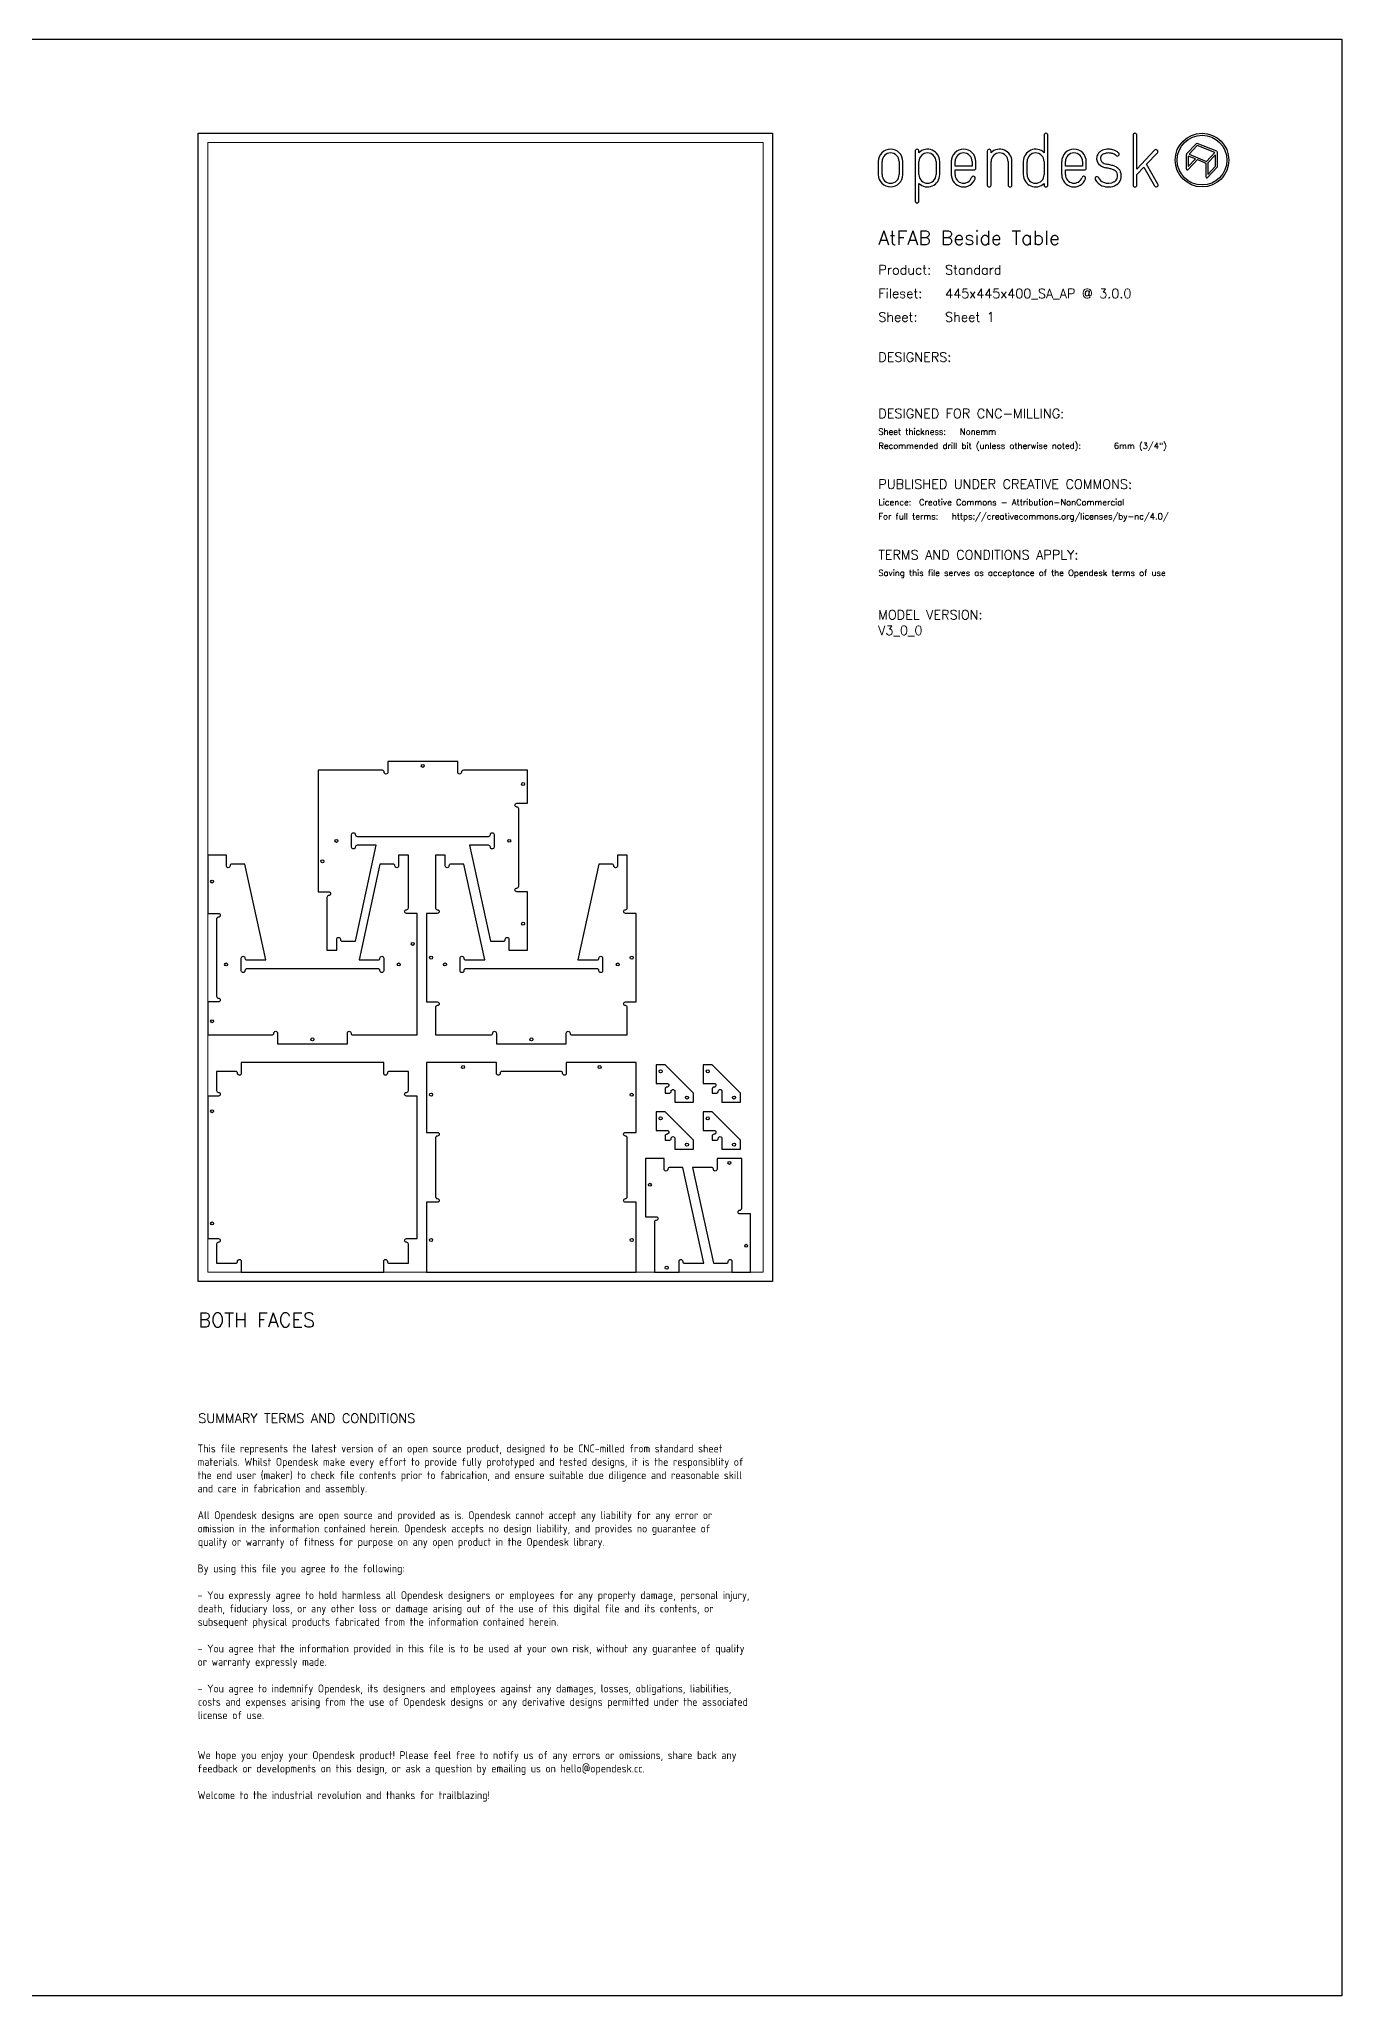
# Model space of a CAD drawing. Header units: millimetres. Extents: x -300 to 5880, y -300 to 4158.
# Drawn here: x 3112 to 5880, y 0 to 4158 of the extents above; entities that cross this region are included whole.
import ezdxf
from ezdxf.enums import TextEntityAlignment as Align

# ---------------------------------------------------------------- set-up
doc = ezdxf.new("R2010")
doc.units = ezdxf.units.MM
doc.layers.add('00-NOPRINT_TEXT', color=7, linetype='Continuous', lineweight=25)
doc.layers.add('00_NOPRINT_TOLERANCE', color=7, linetype='Continuous', lineweight=5)
for name, color, linetype, lineweight, true_color in [('BOARD_$TH-NOMINAL', 3, 'Continuous', 30, 0x00ff00), ('TOP-CUT-OUTSIDE_18.000MM', 220, 'Continuous', 25, 0xff00d1), ('TOP-HOLE-6.350MM-DIAM_18.000MM', 3, 'Continuous', 25, 0x00ff0c)]:
    doc.layers.add(name, color=color, linetype=linetype, lineweight=lineweight, true_color=true_color)
doc.styles.add('OD-ISOCP-17_221', font='isocp.shx')
doc.styles.add('OD-ISOCP-17_222', font='isocp.shx')
doc.styles.add('OD-ISOCP-17_223', font='isocp.shx')
doc.styles.add('OD-ISOCP-17_224', font='isocp.shx')
doc.styles.add('OD-ISOCP-17_225', font='isocp.shx')
doc.styles.add('OD-ISOCP-17_226', font='isocp.shx')
doc.styles.add('OD-ISOCP-17_227', font='isocp.shx')
doc.styles.add('OD-ISOCP-17_228', font='isocp.shx')
doc.styles.add('OD-ISOCP-17_229', font='isocp.shx')
doc.styles.add('OD-ISOCP-17_230', font='isocp.shx')
doc.styles.add('OD-ISOCP-17_231', font='isocp.shx')
doc.styles.add('OD-ISOCP-17_232', font='isocp.shx')
doc.styles.add('OD-ISOCP-17_233', font='isocp.shx')
doc.styles.add('OD-ISOCP-17_234', font='isocp.shx')
doc.styles.add('OD-ISOCP-17_235', font='isocp.shx')
doc.styles.add('OD-ISOCP-17_236', font='isocp.shx')
doc.styles.add('OD-ISOCP-17_237', font='isocp.shx')
doc.styles.add('OD-ISOCP-17_238', font='isocp.shx')
doc.styles.add('OD-ISOCP-17_239', font='isocp.shx')
doc.styles.add('OD-SIMPLEX-13_86', font='simplex.shx')
doc.styles.add('OD-SIMPLEX-20_82', font='simplex.shx')
doc.styles.add('OD-SIMPLEX-20_86', font='simplex.shx')
doc.styles.add('OD-SIMPLEX-20_88', font='simplex.shx')
doc.styles.add('OD-SIMPLEX-30_83', font='simplex.shx')
doc.styles.add('OD-SIMPLEX-30_87', font='simplex.shx')

# ---------------------------------------------------------------- blocks, each defined once
blk = doc.blocks.new('Borders Opendesk_7')
at = {"layer": '00-NOPRINT_TEXT'}
for p, q in [((0, 4158), (5880, 4158)), ((5880, 4158), (5880, 0)), ((5247.4, 3954), (5247.4, 3916.7)), ((5255.3, 3848), (5255.3, 3954)), ((5436.4, 3954), (5436.4, 3848)), ((5444.4, 3881.9), (5444.4, 3954)), ((4973.4, 3920.1), (4973.4, 3814.1)), ((4981.3, 3916.7), (4981.3, 3920.1)), ((5126.6, 3920.1), (5126.6, 3848)), ((5134.5, 3916.7), (5134.5, 3920.1)), ((5482.1, 3922), (5444.4, 3881.9)), ((5464.8, 3892.1), (5487.9, 3916.6)), ((5549.5, 3912.6), (5549.5, 3882.2)), ((5570.5, 3935.8), (5550.1, 3914)), ((5553.7, 3909.6), (5553.7, 3887.4)), ((5568.8, 3903.5), (5553.7, 3909.6)), ((5572.6, 3931.9), (5555.2, 3913.4)), ((5555.2, 3913.4), (5592.6, 3898.3)), ((5610, 3916.9), (5572.6, 3931.9)), ((5614.4, 3919.6), (5572.8, 3936.3)), ((5592.6, 3898.3), (5610, 3916.9)), ((5611.5, 3912.4), (5595.2, 3895.1)), ((5611.5, 3888.1), (5611.5, 3912.4)), ((5615.7, 3887.3), (5615.7, 3917.6)), ((4895, 3898), (4895, 3870.1)), ((4902.9, 3870.1), (4902.9, 3898)), ((4939.3, 3898), (4939.3, 3870.1)), ((4947.3, 3870.1), (4947.3, 3898)), ((4981.3, 3870.1), (4981.3, 3898)), ((5017.7, 3898), (5017.7, 3870.1)), ((5025.6, 3870.1), (5025.6, 3898)), ((5050, 3898), (5050, 3870.1)), ((5058, 3888.1), (5058, 3898)), ((5094.4, 3888.1), (5058, 3888.1)), ((5058, 3870.1), (5058, 3880.1)), ((5058, 3880.1), (5098.3, 3880.1)), ((5094.4, 3898), (5094.4, 3888.1)), ((5102.3, 3884.1), (5102.3, 3898)), ((5134.5, 3848), (5134.5, 3898)), ((5170.9, 3898), (5170.9, 3848)), ((5178.9, 3848), (5178.9, 3898)), ((5203, 3898), (5203, 3870.1)), ((5211, 3870.1), (5211, 3898)), ((5247.4, 3898), (5247.4, 3870.1)), ((5284.6, 3898), (5284.6, 3870.1)), ((5292.6, 3888.1), (5292.6, 3898)), ((5329, 3888.1), (5292.6, 3888.1)), ((5292.6, 3870.1), (5292.6, 3880.1)), ((5292.6, 3880.1), (5332.9, 3880.1)), ((5329, 3898), (5329, 3888.1)), ((5336.9, 3884.1), (5336.9, 3898)), ((5444.4, 3870.4), (5459.1, 3886)), ((5444.4, 3848), (5444.4, 3870.4)), ((5459.1, 3886), (5482.1, 3846)), ((5489, 3850), (5464.8, 3892.1)), ((5553.1, 3880.8), (5572.9, 3901.9)), ((5553.7, 3887.4), (5568.8, 3903.5)), ((5572.9, 3901.9), (5591.1, 3894.5)), ((5591.1, 3894.5), (5591.1, 3865.5)), ((5594.7, 3864.1), (5615.1, 3885.8)), ((5595.2, 3895.1), (5595.2, 3870.7)), ((5595.2, 3870.7), (5611.5, 3888.1)), ((4981.3, 3814.1), (4981.3, 3851.4)), ((5247.4, 3851.4), (5247.4, 3848)), ((5880, 0), (0, 0))]:
    blk.add_line(p, q, dxfattribs=at)
for radius in [57, 52.9]:
    blk.add_circle((5582.9, 3901), radius, dxfattribs=at)
for centre, radius, start, end in [((5251.3, 3954), 3.97, 0, 180), ((5440.4, 3954), 3.97, 0, 180), ((4921.1, 3898), 26.1, 0, 180), ((4921.1, 3898), 18.2, 0, 180), ((4977.3, 3920.1), 3.97, 0, 180), ((4999.5, 3898), 26.1, 0, 134.1316), ((4999.5, 3898), 18.2, 0, 180), ((5076.2, 3898), 26.1, 0, 180), ((5076.2, 3898), 18.2, 0, 180), ((5130.6, 3920.1), 3.97, 0, 180), ((5152.7, 3898), 26.1, 0, 134.1316), ((5152.7, 3898), 18.2, 0, 180), ((5229.2, 3898), 26.1, 45.8684, 180), ((5229.2, 3898), 18.2, 0, 180), ((5310.8, 3898), 26.1, 0, 180), ((5310.8, 3898), 18.2, 0, 180), ((5377.2, 3904.5), 18.3, 167.0964, 235.8453), ((5375.9, 3904.8), 16.9, 150.5139, 167.0489), ((5377.5, 3903.4), 19, 138.9882, 149.267), ((5377.5, 3903.4), 19, 127.9168, 138.9882), ((5380.5, 3899.5), 24, 111.7012, 127.9168), ((5375.9, 3904.8), 8.99, 151.0519, 168.0238), ((5377.5, 3903.4), 11.1, 138.9882, 148.8091), ((5377.5, 3903.4), 11.1, 127.9168, 138.9882), ((5380.5, 3899.5), 16, 111.7012, 127.9168), ((5383.5, 3891.9), 32.1, 90, 111.7012), ((5383.5, 3891.9), 24.2, 90, 111.7012), ((5383.5, 3878.8), 45.3, 80.7104, 90), ((5383.5, 3878.8), 37.3, 80.7104, 90), ((5385.9, 3893.2), 22.7, 71.5035, 80.7104), ((5385.9, 3893.2), 30.7, 71.5035, 80.7104), ((5387.1, 3896.7), 19, 61.0356, 71.5035), ((5387.1, 3896.7), 26.9, 61.0356, 71.5035), ((5387.1, 3896.7), 19, 46.7983, 61.0356), ((5387.1, 3896.7), 26.9, 46.7983, 61.0356), ((5402.8, 3913.5), 3.97, 226.7983, 46.7983), ((5485, 3919.3), 3.97, 316.7135, 136.7135), ((5551.6, 3912.6), 2.06, 136.7696, 180), ((5572, 3934.4), 2.06, 68.0714, 136.7696), ((5613.6, 3917.6), 2.06, 0, 68.0714), ((4921.1, 3870.1), 26.1, 180, 0), ((4921.1, 3870.1), 18.2, 180, 0), ((4999.5, 3870.1), 18.2, 180, 0), ((4999.5, 3870.1), 26.1, 225.8684, 0), ((5076.2, 3870.1), 26.1, 180, 340.0258), ((5076.2, 3870.1), 18.2, 180, 340.0258), ((5098.3, 3884.1), 3.97, 270, 0), ((5229.2, 3870.1), 26.1, 180, 314.1316), ((5229.2, 3870.1), 18.2, 180, 0), ((5310.8, 3870.1), 26.1, 180, 340.0258), ((5310.8, 3870.1), 18.2, 180, 340.0258), ((5332.9, 3884.1), 3.97, 270, 0), ((5377.2, 3904.5), 10.3, 167.9603, 235.8613), ((5382, 3911.6), 26.9, 235.8511, 248.0912), ((5382, 3911.6), 18.9, 235.8511, 248.0912), ((5388.7, 3928.4), 44.9, 248.0912, 257.5385), ((5388.7, 3928.4), 37, 248.0912, 257.5385), ((5300, 3526.6), 366.5, 76.1947, 77.5385), ((5300, 3526.6), 374.5, 76.1947, 77.5385), ((5372.7, 3822.5), 61.9, 69.1442, 76.1947), ((5372.7, 3822.5), 69.8, 69.1442, 76.1947), ((5389.5, 3866.6), 14.6, 38.9291, 69.1442), ((5389.5, 3866.6), 22.5, 38.9291, 69.1442), ((5393.9, 3870.2), 8.99, 17.5834, 38.9291), ((5385.6, 3867.6), 17.6, 343.8033, 17.5834), ((5393.9, 3870.2), 16.9, 17.5834, 38.9291), ((5385.6, 3867.6), 25.5, 343.8033, 17.5834), ((5551.6, 3882.2), 2.06, 180, 316.7696), ((5613.6, 3887.3), 2.06, 316.7696, 0), ((5097, 3862.6), 3.97, 340.0258, 160.0258), ((5130.6, 3848), 3.97, 180, 0), ((5174.9, 3848), 3.97, 180, 0), ((5251.3, 3848), 3.97, 180, 0), ((5331.6, 3862.6), 3.97, 340.0258, 160.0258), ((5359.7, 3861.7), 3.97, 24.786, 204.786), ((5380.2, 3871.2), 26.6, 204.786, 247.9544), ((5380.2, 3871.2), 18.7, 204.786, 247.9544), ((5383.5, 3879.3), 35.4, 247.9544, 298.2026), ((5383.5, 3879.3), 27.4, 247.9544, 298.2026), ((5390.6, 3866.1), 12.5, 298.2026, 343.8033), ((5390.6, 3866.1), 20.4, 298.2026, 343.8033), ((5440.4, 3848), 3.97, 180, 0), ((5485.5, 3848), 3.97, 209.8417, 29.8417), ((5593.2, 3865.5), 2.06, 180, 316.7696), ((4977.3, 3814.1), 3.97, 180, 0)]:
    blk.add_arc(centre, radius, start, end, dxfattribs=at)
at = {"layer": '00_NOPRINT_TOLERANCE', "ltscale": 0.379202}
for p, q in [((3450, 3958), (4670, 3958)), ((3450, 1518), (3450, 3958)), ((4670, 3958), (4670, 1518)), ((4670, 1518), (3450, 1518))]:
    blk.add_line(p, q, dxfattribs=at)
at = {"layer": '00_NOPRINT_TOLERANCE', "ltscale": 0.380876}
for p, q in [((3470, 3938), (4650, 3938)), ((4650, 1538), (3470, 1538))]:
    blk.add_line(p, q, dxfattribs=at)
at = {"layer": '00_NOPRINT_TOLERANCE', "ltscale": 0.380023}
for p, q in [((3470, 1538), (3470, 3938)), ((4650, 3938), (4650, 1538))]:
    blk.add_line(p, q, dxfattribs=at)
at = {"layer": 'BOARD_$TH-NOMINAL'}
for p, q in [((3450, 3958), (4670, 3958)), ((3450, 1518), (3450, 3958)), ((4670, 3958), (4670, 1518)), ((4670, 1518), (3450, 1518))]:
    blk.add_line(p, q, dxfattribs=at)
at = {"layer": '00-NOPRINT_TEXT'}
for s, height, style, p in [('AtFAB Beside Table', 30, 'OD-SIMPLEX-30_83', (4895, 3720.9)), ('Product:', 20, 'OD-SIMPLEX-20_82', (4895, 3657.9)), ('Standard', 20, 'OD-SIMPLEX-20_82', (5036.9, 3657.9)), ('Fileset:', 20, 'OD-SIMPLEX-20_82', (4895, 3607.7)), ('445x445x400_SA_AP @ 3.0.0', 20, 'OD-SIMPLEX-20_82', (5036.9, 3607.6)), ('Sheet:', 20, 'OD-SIMPLEX-20_82', (4895, 3557.4)), ('Sheet 1', 20, 'OD-SIMPLEX-20_82', (5036.9, 3557.5)), ('DESIGNERS:', 20, 'OD-SIMPLEX-20_82', (4895, 3472.4)), ('DESIGNED FOR CNC-MILLING:', 20, 'OD-SIMPLEX-20_82', (4895, 3352.4)), ('Sheet thickness:', 13, 'OD-SIMPLEX-13_86', (4895, 3317.4)), ('Nonemm', 13, 'OD-SIMPLEX-13_86', (5068.3, 3317.4)), ('Recommended drill bit (unless otherwise noted):', 13, 'OD-SIMPLEX-13_86', (4895, 3287.4)), ('6mm (3/4")', 13, 'OD-SIMPLEX-13_86', (5395.5, 3287.4)), ('PUBLISHED UNDER CREATIVE COMMONS:', 20, 'OD-SIMPLEX-20_82', (4895, 3202.4)), ('Licence:', 13, 'OD-SIMPLEX-13_86', (4895, 3167.4)), ('Creative Commons - Attribution-NonCommercial', 13, 'OD-SIMPLEX-13_86', (4981.5, 3167.4)), ('For full terms:', 13, 'OD-SIMPLEX-13_86', (4895, 3137.4)), ('https://creativecommons.org/licenses/by-nc/4.0/', 13, 'OD-SIMPLEX-13_86', (5051.1, 3137.4)), ('TERMS AND CONDITIONS APPLY:', 20, 'OD-SIMPLEX-20_82', (4895, 3052.3)), ('Saving this file serves as acceptance of the Opendesk terms of use ', 13, 'OD-SIMPLEX-13_86', (4895, 3017.3))]:
    blk.add_text(s, height=height, dxfattribs=dict(at, style=style)).set_placement(p)
at = {"layer": '00-NOPRINT_TEXT', "color": 7}
for s, height, style, p in [('BOTH FACES', 30, 'OD-SIMPLEX-30_87', (3450, 1451.3)), ('SUMMARY TERMS AND CONDITIONS', 20, 'OD-SIMPLEX-20_86', (3450, 1237.4))]:
    blk.add_text(s, height=height, dxfattribs=dict(at, style=style)).set_placement(p, align=Align.TOP_LEFT)
for s, style, p in [('This file represents the latest version of an open source product, designed to be CNC-milled from standard sheet', 'OD-ISOCP-17_221', (3448.5, 1154.7)), ('materials. Whilst Opendesk make every effort to provide fully prototyped and tested designs, it is the responsiblity of', 'OD-ISOCP-17_222', (3448.5, 1126.3)), ('the end user (maker) to check file contents prior to fabrication, and ensure suitable due diligence and reasonable skill', 'OD-ISOCP-17_223', (3448.5, 1098)), ('and care in fabrication and assembly.', 'OD-ISOCP-17_224', (3448.5, 1069.7)), ('All Opendesk designs are open source and provided as is. Opendesk cannot accept any liability for any error or', 'OD-ISOCP-17_225', (3448.5, 1013)), ('omission in the information contained herein. Opendesk accepts no design liability, and provides no guarantee of', 'OD-ISOCP-17_226', (3448.5, 984.7)), ('quality or warranty of fitness for purpose on any open product in the Opendesk library.', 'OD-ISOCP-17_227', (3449.1, 956.3)), ('By using this file you agree to the following:', 'OD-ISOCP-17_228', (3448.5, 899.7)), ('- You expressly agree to hold harmless all Opendesk designers or employees for any property damage, personal injury,', 'OD-ISOCP-17_229', (3448.5, 843)), ('death, fiduciary loss, or any other loss or damage arising out of the use of this digital file and its contents, or', 'OD-ISOCP-17_230', (3449.1, 814.7)), ('subsequent physical products fabricated from the information contained herein.', 'OD-ISOCP-17_231', (3449, 786.3)), ('- You agree that the information provided in this file is to be used at your own risk, without any guarantee of quality', 'OD-ISOCP-17_232', (3448.5, 729.7)), ('or warranty expressly made.', 'OD-ISOCP-17_233', (3448.5, 701.3)), ('- You agree to indemnify Opendesk, its designers and employees against any damages, losses, obligations, liabilities,', 'OD-ISOCP-17_234', (3448.5, 644.7)), ('costs and expenses arising from the use of Opendesk designs or any derivative designs permitted under the associated', 'OD-ISOCP-17_235', (3449.1, 616.3)), ('license of use.', 'OD-ISOCP-17_236', (3448.8, 588)), ('We hope you enjoy your Opendesk product! Please feel free to notify us of any errors or omissions, share back any', 'OD-ISOCP-17_237', (3448.5, 503)), ('feedback or developments on this design, or ask a question by emailing us on hello@opendesk.cc.', 'OD-ISOCP-17_238', (3448.5, 474.7)), ('Welcome to the industrial revolution and thanks for trailblazing!', 'OD-ISOCP-17_239', (3448.5, 418))]:
    blk.add_text(s, height=17, dxfattribs=dict(at, style=style)).set_placement(p)

msp = doc.modelspace()

# ---------------------------------------------------------------- linework, layer by layer
at = {"layer": 'TOP-CUT-OUTSIDE_18.000MM'}
for points in [[(4102.2, 2245.2, -1), (4110.1, 2245.2), (4110.1, 2222.4), (4149.7, 2222.4), (4149.7, 2346.1), (4126.9, 2346.1, -1), (4126.9, 2354, 0.414214), (4130.9, 2358), (4130.9, 2522.2, 0.414214), (4126.9, 2526.1, -1), (4126.9, 2534.1), (4149.7, 2534.1), (4149.7, 2604.3), (4013.2, 2604.3, 0.414214), (4009.2, 2600.3, -1), (4001.3, 2600.3), (4001.3, 2623.1), (3852.9, 2623.1), (3852.9, 2600.3, -1), (3845, 2600.3, 0.414214), (3841.1, 2604.3), (3704.5, 2604.3), (3704.5, 2346.1), (3727.3, 2346.1, -1), (3727.3, 2338.2, 0.414214), (3723.3, 2334.2), (3723.3, 2222.4), (3744.1, 2222.4), (3744.1, 2245.2, -1), (3752, 2245.2, 0.414214), (3756, 2241.2), (3783.7, 2241.2), (3828.2, 2445), (3787.6, 2445, 0.414214), (3783.6, 2441.1, -1), (3775.7, 2441.1), (3775.7, 2467.8, -1), (3783.6, 2467.8, 0.414214), (3787.6, 2463.8), (4066.7, 2463.8, 0.414214), (4070.6, 2467.8, -1), (4078.5, 2467.8), (4078.5, 2441.1, -1), (4070.6, 2441.1, 0.414214), (4066.7, 2445), (4026, 2445), (4070.6, 2241.2), (4098.3, 2241.2, 0.414214)], [(3867.7, 2401.1, 0.414214), (3863.7, 2405), (3836, 2405), (3791.5, 2201.2), (3832.1, 2201.2, 0.414214), (3836.1, 2205.2, -1), (3844, 2205.2), (3844, 2178.5, -1), (3836.1, 2178.5, 0.414214), (3832.1, 2182.4), (3553, 2182.4, 0.414214), (3549.1, 2178.5, -1), (3541.2, 2178.5), (3541.2, 2205.2, -1), (3549.1, 2205.2, 0.414214), (3553, 2201.2), (3593.7, 2201.2), (3549.1, 2405), (3521.4, 2405, 0.414214), (3517.5, 2401.1, -1), (3509.6, 2401.1), (3509.6, 2423.8), (3470, 2423.8), (3470, 2300.2), (3492.8, 2300.2, -1), (3492.8, 2292.2, 0.414214), (3488.8, 2288.3), (3488.8, 2124.1, 0.414214), (3492.8, 2120.1, -1), (3492.8, 2112.2), (3470, 2112.2), (3470, 2042), (3606.5, 2042, 0.414214), (3610.5, 2045.9, -1), (3618.4, 2045.9), (3618.4, 2023.2), (3766.8, 2023.2), (3766.8, 2045.9, -1), (3774.7, 2045.9, 0.414214), (3778.7, 2042), (3915.2, 2042), (3915.2, 2300.2), (3892.4, 2300.2, -1), (3892.4, 2308.1, 0.414214), (3896.4, 2312), (3896.4, 2423.8), (3875.6, 2423.8), (3875.6, 2401.1, -1)], [(4014.3, 2205.2, 0.414214), (4018.2, 2201.2), (4058.8, 2201.2), (4014.3, 2405), (3986.6, 2405, 0.414214), (3982.7, 2401.1, -1), (3974.7, 2401.1), (3974.7, 2423.8), (3954, 2423.8), (3954, 2312, 0.414214), (3957.9, 2308.1, -1), (3957.9, 2300.2), (3935.2, 2300.2), (3935.2, 2112.2), (3957.9, 2112.2, -1), (3957.9, 2104.3, 0.414214), (3954, 2100.3), (3954, 2042), (4071.7, 2042, 0.414214), (4075.6, 2045.9, -1), (4083.6, 2045.9), (4083.6, 2023.2), (4231.9, 2023.2), (4231.9, 2045.9, -1), (4239.9, 2045.9, 0.414214), (4243.8, 2042), (4361.5, 2042), (4361.5, 2100.3, 0.414214), (4357.6, 2104.3, -1), (4357.6, 2112.2), (4380.3, 2112.2), (4380.3, 2300.2), (4357.6, 2300.2, -1), (4357.6, 2308.1, 0.414214), (4361.5, 2312), (4361.5, 2423.8), (4340.8, 2423.8), (4340.8, 2401.1, -1), (4332.9, 2401.1, 0.414214), (4328.9, 2405), (4301.2, 2405), (4256.7, 2201.2), (4297.3, 2201.2, 0.414214), (4301.2, 2205.2, -1), (4309.2, 2205.2), (4309.2, 2178.5, -1), (4301.2, 2178.5, 0.414214), (4297.3, 2182.4), (4018.2, 2182.4, 0.414214), (4014.3, 2178.5, -1), (4006.3, 2178.5), (4006.3, 2205.2, -1)], [(3896.4, 1923.9), (3896.4, 1964.4), (3855.9, 1964.4, 0.414214), (3851.9, 1960.4, -1), (3844, 1960.4), (3844, 1983.2), (3541.2, 1983.2), (3541.2, 1960.4, -1), (3533.3, 1960.4, 0.414214), (3529.3, 1964.4), (3488.8, 1964.4), (3488.8, 1923.9, 0.414214), (3492.8, 1919.9, -1), (3492.8, 1912), (3470, 1912), (3470, 1609.2), (3492.8, 1609.2, -1), (3492.8, 1601.3, 0.414214), (3488.8, 1597.3), (3488.8, 1556.8), (3529.3, 1556.8, 0.414214), (3533.3, 1560.8, -1), (3541.2, 1560.8), (3541.2, 1538), (3844, 1538), (3844, 1560.8, -1), (3851.9, 1560.8, 0.414214), (3855.9, 1556.8), (3896.4, 1556.8), (3896.4, 1597.3, 0.414214), (3892.4, 1601.3, -1), (3892.4, 1609.2), (3915.2, 1609.2), (3915.2, 1912), (3892.4, 1912, -1), (3892.4, 1919.9, 0.414214)], [(3954, 1698.3, 0.414214), (3957.9, 1694.3, -1), (3957.9, 1686.4), (3935.2, 1686.4), (3935.2, 1538), (4380.3, 1538), (4380.3, 1686.4), (4357.6, 1686.4, -1), (4357.6, 1694.3, 0.414214), (4361.5, 1698.3), (4361.5, 1822.9, 0.414214), (4357.6, 1826.9, -1), (4357.6, 1834.8), (4380.3, 1834.8), (4380.3, 1983.2), (4231.9, 1983.2), (4231.9, 1960.4, -1), (4224, 1960.4, 0.414214), (4220.1, 1964.4), (4095.4, 1964.4, 0.414214), (4091.5, 1960.4, -1), (4083.6, 1960.4), (4083.6, 1983.2), (3935.2, 1983.2), (3935.2, 1834.8), (3957.9, 1834.8, -1), (3957.9, 1826.9, 0.414214), (3954, 1822.9)], [(4454.8, 1922.1, -1), (4462.7, 1922.1), (4462.7, 1899.4), (4502.3, 1899.4), (4502.3, 1918.2), (4441.9, 1978.5), (4423.1, 1978.5), (4423.1, 1939), (4445.9, 1939, -1), (4445.9, 1931, 0.414214), (4441.9, 1927.1), (4441.9, 1918.2), (4450.8, 1918.2, 0.414214)], [(4554.8, 1922.1, -1), (4562.7, 1922.1), (4562.7, 1899.4), (4602.3, 1899.4), (4602.3, 1918.2), (4541.9, 1978.5), (4523.1, 1978.5), (4523.1, 1939), (4545.9, 1939, -1), (4545.9, 1931, 0.414214), (4541.9, 1927.1), (4541.9, 1918.2), (4550.8, 1918.2, 0.414214)], [(4454.8, 1822.1, -1), (4462.7, 1822.1), (4462.7, 1799.4), (4502.3, 1799.4), (4502.3, 1818.2), (4441.9, 1878.5), (4423.1, 1878.5), (4423.1, 1839), (4445.9, 1839, -1), (4445.9, 1831, 0.414214), (4441.9, 1827.1), (4441.9, 1818.2), (4450.8, 1818.2, 0.414214)], [(4554.8, 1822.1, -1), (4562.7, 1822.1), (4562.7, 1799.4), (4602.3, 1799.4), (4602.3, 1818.2), (4541.9, 1878.5), (4523.1, 1878.5), (4523.1, 1839), (4545.9, 1839, -1), (4545.9, 1831, 0.414214), (4541.9, 1827.1), (4541.9, 1818.2), (4550.8, 1818.2, 0.414214)], [(4479.4, 1560.8, 0.414214), (4483.4, 1556.8), (4524, 1556.8), (4479.5, 1760.6), (4451.8, 1760.6, 0.414214), (4447.8, 1756.6, -1), (4439.9, 1756.6), (4439.9, 1779.4), (4400.3, 1779.4), (4400.3, 1655.7), (4423.1, 1655.7, -1), (4423.1, 1647.8, 0.414214), (4419.1, 1643.9), (4419.1, 1538), (4471.5, 1538), (4471.5, 1560.8, -1)], [(4544.5, 1756.6, 0.414214), (4540.6, 1760.6), (4499.9, 1760.6), (4544.5, 1556.8), (4572.2, 1556.8, 0.414214), (4576.1, 1560.8, -1), (4584, 1560.8), (4584, 1538), (4623.6, 1538), (4623.6, 1661.7), (4600.9, 1661.7, -1), (4600.9, 1669.6, 0.414214), (4604.8, 1673.5), (4604.8, 1779.4), (4552.4, 1779.4), (4552.4, 1756.6, -1)]]:
    msp.add_lwpolyline(points, format="xyb", close=True, dxfattribs=at)
at = {"layer": 'TOP-HOLE-6.350MM-DIAM_18.000MM'}
for centre, radius in [((3927.1, 2613.7), 3.18), ((4140.3, 2575.1), 3.17), ((3743.6, 2454.4), 3.18), ((4110.6, 2454.4), 3.17), ((3713.9, 2410.9), 3.18), ((3479.4, 2367.9), 3.18), ((4140.3, 2278.3), 3.18), ((3905.8, 2235.4), 3.18), ((3944.6, 2206.2), 3.17), ((4370.9, 2206.2), 3.17), ((3509.1, 2191.8), 3.18), ((3876.1, 2191.8), 3.18), ((3974.2, 2191.8), 3.18), ((4341.3, 2191.8), 3.17), ((3479.4, 2071.1), 3.17), ((3692.6, 2032.6), 3.18), ((4157.8, 2032.6), 3.17), ((4012.8, 1973.8), 3.18), ((4302.7, 1973.8), 3.18), ((4432.5, 1964.7), 3.17), ((4532.5, 1964.7), 3.17), ((3944.6, 1914.9), 3.18), ((4370.9, 1914.9), 3.17), ((3479.4, 1879.8), 3.18), ((4488.4, 1908.8), 3.18), ((4588.4, 1908.8), 3.18), ((4432.5, 1864.7), 3.17), ((4532.5, 1864.7), 3.17), ((4488.4, 1808.8), 3.18), ((4588.4, 1808.8), 3.18), ((4578.6, 1770), 3.17), ((4409.7, 1723.5), 3.17), ((3479.4, 1641.4), 3.17), ((3944.6, 1606.3), 3.18), ((4370.9, 1606.3), 3.18), ((4614.2, 1593.9), 3.17), ((4445.3, 1547.4), 3.17)]:
    msp.add_circle(centre, radius, dxfattribs=at)

# ---------------------------------------------------------------- block references
msp.add_blockref('Borders Opendesk_7', (0, 0))

# ---------------------------------------------------------------- texts
at = {"insert": (4894.6, 2944.9), "char_height": 20, "width": 292.308, "attachment_point": 1, "style": 'OD-SIMPLEX-20_88'}
msp.add_mtext('MODEL VERSION:\\PV3_0_0', dxfattribs=at)

doc.saveas('drawing.dxf')
